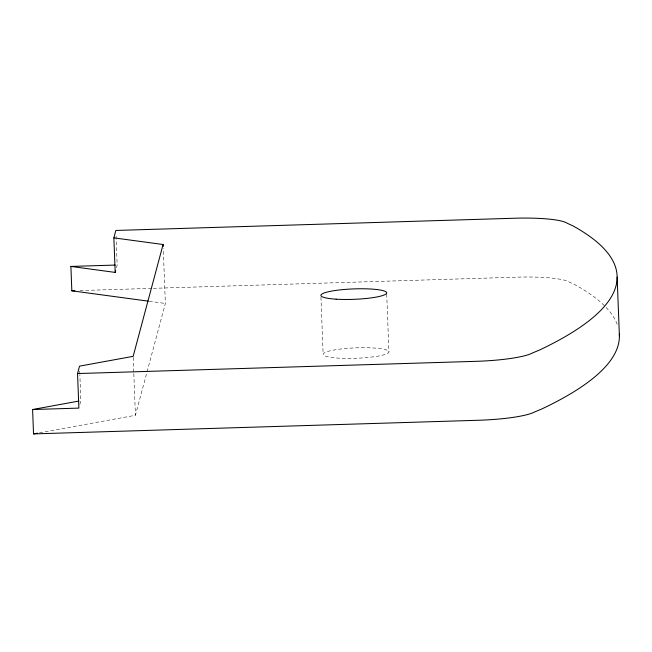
<?xml version="1.0" encoding="UTF-8"?>
<svg xmlns="http://www.w3.org/2000/svg" width="652" height="652" viewBox="0 0 652 652"><rect width="100%" height="100%" fill="white"/><g stroke="black" fill="none" stroke-linecap="round" stroke-linejoin="round"><path stroke-width="0.49" stroke-dasharray="3.26 2.44" d="M79.87 404.395L80.856 400.695L79.886 375.291M116.431 267.785L117.173 265.014L115.999 234.524M39.527 432.814L135.42 415.283L165.355 303.449L163.244 248.575M79.976 290.572L152.258 288.355M153.277 288.323L516.734 277.173A56.585 8.949 -2.2 0 1 569.514 282.202L575.097 284.769A1292.476 204.418 -2.2 0 1 617.86 326.293M149.259 301.281L165.355 303.449M386.717 294.125L388.942 352.047A32.959 5.216 -2.2 0 1 338.364 358.119A32.959 5.216 -2.2 0 1 340.809 349.007A32.959 5.216 -2.2 0 1 388.942 352.047M320.947 297.157L323.131 354.069M133.195 357.361L133.782 372.602M133.823 373.62L135.42 415.283M79.723 371.224L79.846 374.272"/><path stroke-width="0.98" d="M77.547 373.547L79.528 366.147L133.155 356.342L163.09 244.508L113.864 237.866L115.844 230.458L514.469 218.233A56.585 8.949 -2.2 0 1 567.248 223.261L572.839 225.828A1292.476 204.418 -2.2 0 1 539.603 349.994L532.537 352.944A56.585 8.949 -2.2 0 1 476.172 361.322L77.547 373.547L78.876 408.103L32.6 409.521L33.537 433.906L478.438 420.263A56.585 8.949 -2.2 0 0 534.803 411.885L541.869 408.934A1292.476 204.418 -2.2 0 0 619.327 334.068M148.257 301.142L71.834 290.816L70.897 266.432L115.192 272.414L115.689 270.564M32.6 409.521L78.892 401.053M33.537 433.906L37.531 433.181M70.897 266.432L115.16 265.071M71.834 290.816L74.89 290.727M617.134 277.108L619.4 336.049M163.09 244.508L163.163 246.546M113.864 237.866L115.192 272.414M336.098 299.178A32.959 5.216 -2.2 0 0 386.677 293.107A32.959 5.216 -2.2 0 0 338.543 290.067A32.959 5.216 -2.2 0 0 336.098 299.178"/></g></svg>
